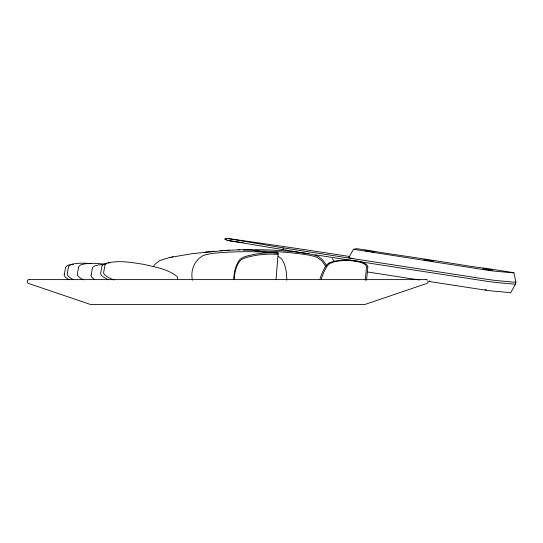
<?xml version="1.0" encoding="UTF-8"?>
<svg xmlns="http://www.w3.org/2000/svg" width="543" height="543" viewBox="0 0 543 543"><rect width="100%" height="100%" fill="white"/><g stroke="black" fill="none" stroke-linecap="round" stroke-linejoin="round"><path stroke-width="0.81" d="M276.014 279.699L278.179 253.072A439.206 393.057 -83.4 0 0 219.236 252.78L215.116 253.133A66.327 59.357 -83.4 0 0 211.994 253.5L208.892 254.043A66.422 59.445 -83.4 0 0 202.77 255.672L198.629 258.733L195.304 262.873A21.279 19.046 -83.4 0 0 192.426 280.242M365.263 280.222L366.505 267.054L365.975 265.412A19.745 6.217 0.5 0 0 333.273 262.099L329.669 263.586A65.316 20.566 0.5 0 0 327.87 265.276L327.015 266.321A65.316 20.566 0.5 0 0 326.336 267.373L325.549 268.792A440.604 138.737 0.5 0 0 321.361 279.027M366.579 280.236L367.821 267.047M282.889 249.821L283.195 247.886L227.578 238.486L224.836 239.015L227.266 240.42L305.526 253.316M427.803 281.267L479.788 289.283A26.071 1.534 9.1 0 0 491.761 290.946L509.585 292.555A11.858 0.699 9.1 0 0 510.78 292.467L515.545 284.05L515.85 282.116L513.922 272.715L485.856 268.296A28.616 1.69 9.1 0 1 465.582 265.534L457.708 264.265A260.647 15.367 9.1 0 0 400.829 255.475L386.799 253.398A29.722 1.751 9.1 0 1 369.043 250.445L356.575 248.674L353.473 249.278L348.776 257.715L353.5 258.733M64.312 274.344L65.615 267.197L67.522 265.5C75.212 262.778 83.459 262.866 91.475 263.66M91.17 274.86L92.473 267.713L94.38 266.016L98.643 264.903L104.168 264.516M428.081 282.36L427.09 283.365L364.801 304.514L90.586 304.514L28.297 283.365C26.424 282.618 27.055 279.55 29.071 279.611L426.316 279.611L427.626 280.14M153.316 266.756L155.149 264.197L159.398 260.708L169.436 257.545L192.256 253.642L224.51 250.493M70.495 264.719L68.588 266.416L67.284 273.563A37.073 7.819 10.4 0 0 73.597 279.733M106.91 263.233L105.003 264.93L103.699 272.077A37.073 7.819 10.4 0 0 113.949 279.978M169.436 257.545L170.577 257.294M171.853 257.002L172.959 256.758M425.841 279.659L426.316 279.611M214.607 251.219L204.969 252.128M71.778 264.393L73.359 264.278M108.2 262.9L109.774 262.792M226.071 250.404L243.244 249.624M220.336 250.764L229.207 250.208M238.078 249.8L239.823 249.746M278.077 254.382L275.125 254.205A438.805 196.77 -84.9 0 0 248.361 256.975L246.271 257.531A65.065 29.179 -84.9 0 0 244.717 258.034L243.149 258.726A65.146 29.213 -84.9 0 0 240.569 260.246L238.078 263.565L236.348 267.584A19.901 8.926 -84.9 0 0 234.243 279.604M429.377 281.023L430.049 281.064M104.887 264.169C96.844 263.396 88.461 262.459 80.622 264.889L78.708 266.586L77.405 273.733A37.073 7.819 10.4 0 0 83.717 279.903M29.071 279.611L29.546 279.659M227.578 238.486L234.671 239.477A520.432 30.68 9.1 0 1 263.715 243.617L273.502 245.042A520.309 30.673 9.1 0 1 343.02 255.475L349.719 256.506M227.266 240.42L233.571 241.302M485.075 289.697L486.304 289.881M283.195 247.886L483.582 278.803A27.143 1.602 9.1 0 0 496.051 280.527L514.608 282.211A12.346 0.726 9.1 0 0 515.85 282.116M307.202 253.574L308.879 253.832M314.75 254.735L483.277 280.738A27.143 1.602 9.1 0 0 495.745 282.462L514.302 284.145A12.346 0.726 9.1 0 0 515.545 284.05M367.435 271.955L419.42 279.971M353.188 260.667L351.878 260.45M353.473 249.278L482.937 269.538A26.071 1.534 9.1 0 0 494.911 271.195L512.735 272.81A11.858 0.699 9.1 0 0 513.922 272.715M332.214 258.577L334.698 261.624M177.744 278.797L177.174 276.625C167.923 268.928 155.312 267.176 143.963 264.387C130.815 262.364 116.908 259.642 103.937 264.013L102.03 265.71L100.727 272.857A37.073 7.819 10.4 0 0 108.675 279.794M94.733 279.523A37.073 7.819 10.4 0 1 91.143 274.853M69.151 279.76A37.073 7.819 10.4 0 1 64.278 274.337M224.836 239.015A520.445 30.68 9.1 0 1 226.431 239.239M234.359 241.411A520.35 30.68 9.1 0 1 239.972 242.205M241.574 242.429A520.35 30.68 9.1 0 1 243.183 242.66M320.051 278.98A441.921 139.151 0.5 0 1 324.252 268.71L325.04 267.285A66.721 21.007 0.5 0 1 325.732 266.213L326.601 265.154A66.721 21.007 0.5 0 1 328.861 263.09M328.915 263.097A21.048 6.625 0.5 0 1 352.821 260.416A21.048 6.625 0.5 0 1 367.842 267.047M278.179 253.072A440.115 197.36 -84.9 0 0 248.389 255.672L246.291 256.228A66.463 29.804 -84.9 0 0 244.703 256.744L243.108 257.436A66.551 29.845 -84.9 0 0 239.952 259.364L237.732 262.615L235.886 266.898A21.238 9.523 -84.9 0 0 233.639 279.72M264.176 252.054A440.115 198.385 87.5 0 0 243.318 249.929A439.206 393.532 85.4 0 1 302.295 252.794L306.395 253.371A66.334 59.431 85.4 0 1 309.496 253.9L312.571 254.613A66.436 59.526 85.4 0 1 318.612 256.567L322.603 259.839L325.725 264.156A21.279 19.066 85.4 0 1 326.737 266.246M278.328 256.54A66.558 30.001 87.5 0 1 281.41 258.658L283.473 262.045A21.225 9.564 87.5 0 1 286.704 280.161M325.664 266.796A19.942 17.871 85.4 0 0 324.714 264.835L321.789 260.796L317.268 257.443A65.031 58.271 85.4 0 0 312.334 255.896L309.3 255.196A64.936 58.182 85.4 0 0 306.266 254.681L302.173 254.104A437.963 392.413 85.4 0 0 255.142 251.036M365.072 250.581L374.65 252.135L365.072 250.581M424.042 259.676L433.619 261.231L424.042 259.676M483.019 268.778L492.596 270.333L483.019 268.778"/></g></svg>
